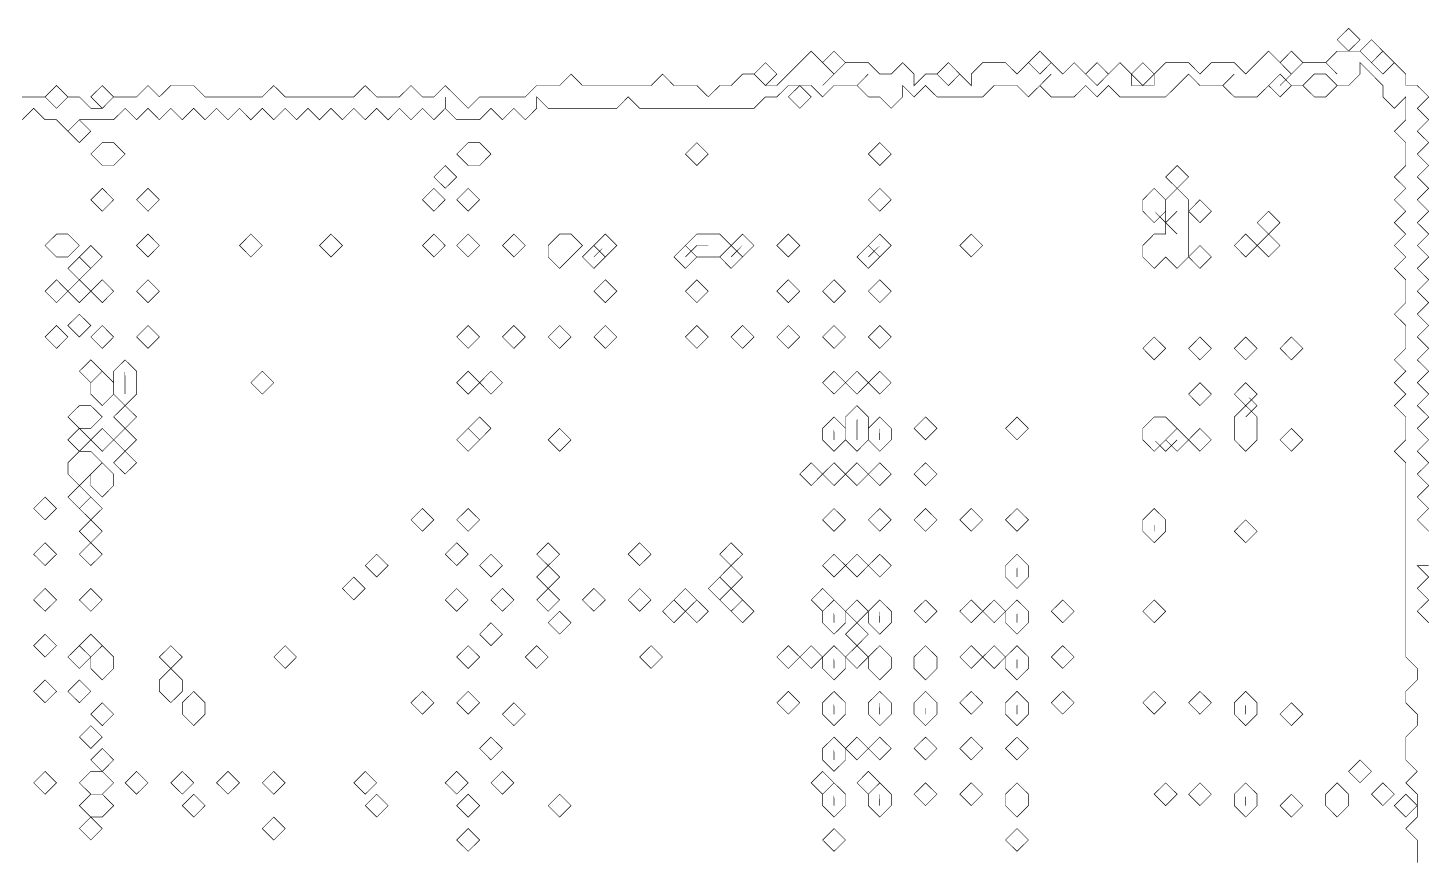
# Model space of a CAD drawing. Header units: metres. Extents: x 0 to 4945, y -4945 to 0.
# Drawn here: x 3149 to 4330, y -2511 to -1809 of the extents above; entities that cross this region are included whole.
import ezdxf

# ---------------------------------------------------------------- set-up
doc = ezdxf.new("R2010")
doc.units = ezdxf.units.M
for name, color, linetype in [('conductor', 1, 'Continuous'), ('dielectric', 8, 'Continuous'), ('substrate', 5, 'Continuous')]:
    doc.layers.add(name, color=color, linetype=linetype)

msp = doc.modelspace()

# ---------------------------------------------------------------- linework, layer by layer
at = {"layer": 'conductor', "const_width": 0.5}
msp.add_lwpolyline([(4325.1, -2515.7), (4325.1, -2506), (4325.1, -2496.4), (4315.4, -2486.7), (4325.1, -2477), (4325.1, -2467.3), (4325.1, -2457.6), (4315.4, -2448), (4325.1, -2438.3), (4315.4, -2428.6), (4315.4, -2418.9), (4315.4, -2409.3), (4325.1, -2399.6), (4325.1, -2389.9), (4315.4, -2380.2), (4315.4, -2370.6), (4325.1, -2360.9), (4325.1, -2351.2), (4315.4, -2341.5), (4315.4, -2331.9), (4315.4, -2322.2), (4315.4, -2312.5), (4315.4, -2302.8), (4315.4, -2293.2), (4315.4, -2283.5), (4315.4, -2273.8), (4315.4, -2264.1), (4315.4, -2254.5), (4315.4, -2244.8), (4315.4, -2235.1), (4315.4, -2225.4), (4315.4, -2215.8), (4315.4, -2206.1), (4315.4, -2196.4), (4315.4, -2186.7), (4315.4, -2177.1), (4305.7, -2167.4), (4315.4, -2157.7), (4315.4, -2148), (4315.4, -2138.3), (4305.7, -2128.7), (4315.4, -2119), (4305.7, -2109.3), (4315.4, -2099.6), (4305.7, -2090), (4315.4, -2080.3), (4315.4, -2070.6), (4315.4, -2060.9), (4305.7, -2051.3), (4315.4, -2041.6), (4315.4, -2031.9), (4315.4, -2022.2), (4305.7, -2012.6), (4315.4, -2002.9), (4305.7, -1993.2), (4315.4, -1983.5), (4305.7, -1973.9), (4315.4, -1964.2), (4305.7, -1954.5), (4315.4, -1944.8), (4305.7, -1935.2), (4315.4, -1925.5), (4315.4, -1915.8), (4315.4, -1906.1), (4305.7, -1896.5), (4315.4, -1886.8), (4315.4, -1877.1), (4315.4, -1867.4), (4305.7, -1877.1), (4296, -1867.4), (4296, -1857.8), (4286.4, -1848.1), (4276.7, -1838.4), (4276.7, -1848.1), (4267, -1857.8), (4257.3, -1857.8), (4247.7, -1848.1), (4238, -1848.1), (4228.3, -1857.8), (4218.6, -1857.8), (4209, -1848.1), (4199.3, -1857.8), (4189.6, -1867.4), (4179.9, -1867.4), (4170.3, -1867.4), (4160.6, -1857.8), (4170.3, -1848.1), (4160.6, -1857.8), (4150.9, -1857.8), (4141.2, -1857.8), (4131.6, -1848.1), (4121.9, -1857.8), (4112.2, -1867.4), (4102.5, -1867.4), (4092.9, -1867.4), (4083.2, -1867.4), (4073.5, -1867.4), (4063.8, -1857.8), (4054.2, -1867.4), (4044.5, -1857.8), (4034.8, -1867.4), (4025.1, -1867.4), (4015.4, -1867.4), (4005.8, -1857.8), (4015.4, -1848.1), (4005.8, -1857.8), (3996.1, -1867.4), (3986.4, -1857.8), (3976.7, -1857.8), (3967.1, -1857.8), (3957.4, -1867.4), (3947.7, -1867.4), (3938, -1867.4), (3928.4, -1867.4), (3918.7, -1867.4), (3909, -1857.8), (3899.3, -1867.4), (3889.7, -1857.8), (3889.7, -1867.4), (3880, -1877.1), (3870.3, -1867.4), (3860.6, -1867.4), (3851, -1857.8), (3860.6, -1848.1), (3851, -1857.8), (3841.3, -1857.8), (3831.6, -1857.8), (3821.9, -1867.4), (3812.3, -1857.8), (3802.6, -1857.8), (3792.9, -1857.8), (3783.2, -1867.4), (3773.6, -1867.4), (3763.9, -1877.1), (3754.2, -1877.1), (3744.5, -1877.1), (3734.9, -1877.1), (3725.2, -1877.1), (3715.5, -1877.1), (3705.8, -1877.1), (3696.1, -1877.1), (3686.5, -1877.1), (3676.8, -1877.1), (3667.1, -1877.1), (3657.4, -1867.4), (3647.8, -1877.1), (3638.1, -1877.1), (3628.4, -1877.1), (3618.7, -1877.1), (3609.1, -1877.1), (3599.4, -1877.1), (3589.7, -1877.1), (3580, -1867.4), (3580, -1877.1), (3570.4, -1886.8), (3560.7, -1877.1), (3551, -1886.8), (3541.3, -1877.1), (3531.7, -1886.8), (3522, -1886.8), (3512.3, -1886.8), (3502.6, -1877.1), (3502.6, -1867.4), (3502.6, -1877.1), (3493, -1886.8), (3483.3, -1877.1), (3473.6, -1886.8), (3463.9, -1877.1), (3454.3, -1886.8), (3444.6, -1877.1), (3434.9, -1886.8), (3425.2, -1877.1), (3415.6, -1886.8), (3405.9, -1877.1), (3396.2, -1886.8), (3386.5, -1877.1), (3376.8, -1886.8), (3367.2, -1877.1), (3357.5, -1886.8), (3347.8, -1877.1), (3338.1, -1886.8), (3328.5, -1877.1), (3318.8, -1886.8), (3309.1, -1877.1), (3299.4, -1886.8), (3289.8, -1877.1), (3280.1, -1886.8), (3270.4, -1877.1), (3260.7, -1886.8), (3251.1, -1877.1), (3241.4, -1886.8), (3231.7, -1877.1), (3222, -1886.8), (3212.4, -1886.8), (3202.7, -1886.8), (3193, -1886.8), (3183.3, -1896.5), (3173.7, -1886.8), (3164, -1886.8), (3154.3, -1877.1), (3144.6, -1886.8)], dxfattribs=at)
for points in [[(4199.3, -1857.8), (4209, -1848.1), (4218.6, -1857.8), (4209, -1867.4)], [(4228.3, -1857.8), (4238, -1848.1), (4247.7, -1848.1), (4257.3, -1857.8), (4247.7, -1867.4), (4238, -1867.4)], [(3792.9, -1867.4), (3802.6, -1857.8), (3812.3, -1867.4), (3802.6, -1877.1)], [(3183.3, -1896.5), (3193, -1886.8), (3202.7, -1896.5), (3193, -1906.1)], [(3202.7, -1915.8), (3212.4, -1906.1), (3222, -1906.1), (3231.7, -1915.8), (3222, -1925.5), (3212.4, -1925.5)], [(3512.3, -1915.8), (3522, -1906.1), (3531.7, -1906.1), (3541.3, -1915.8), (3531.7, -1925.5), (3522, -1925.5)], [(3705.8, -1915.8), (3715.5, -1906.1), (3725.2, -1915.8), (3715.5, -1925.5)], [(3860.6, -1915.8), (3870.3, -1906.1), (3880, -1915.8), (3870.3, -1925.5)], [(3493, -1935.2), (3502.6, -1925.5), (3512.3, -1935.2), (3502.6, -1944.8)], [(4112.2, -1935.2), (4121.9, -1925.5), (4131.6, -1935.2), (4121.9, -1944.8)], [(3202.7, -1954.5), (3212.4, -1944.8), (3222, -1954.5), (3212.4, -1964.2)], [(3241.4, -1954.5), (3251.1, -1944.8), (3260.7, -1954.5), (3251.1, -1964.2)], [(3483.3, -1954.5), (3493, -1944.8), (3502.6, -1954.5), (3493, -1964.2)], [(3512.3, -1954.5), (3522, -1944.8), (3531.7, -1954.5), (3522, -1964.2)], [(3860.6, -1954.5), (3870.3, -1944.8), (3880, -1954.5), (3870.3, -1964.2)], [(4112.2, -1954.5), (4121.9, -1944.8), (4131.6, -1954.5), (4131.6, -1964.2), (4131.6, -1973.9), (4131.6, -1983.5), (4131.6, -1993.2), (4131.6, -2002.9), (4121.9, -2012.6), (4112.2, -2002.9), (4102.5, -2012.6), (4092.9, -2002.9), (4092.9, -1993.2), (4102.5, -1983.5), (4112.2, -1983.5), (4112.2, -1973.9), (4112.2, -1964.2)], [(4092.9, -1954.5), (4102.5, -1944.8), (4112.2, -1954.5), (4112.2, -1964.2), (4102.5, -1973.9), (4092.9, -1964.2)], [(4131.6, -1964.2), (4141.2, -1954.5), (4150.9, -1964.2), (4141.2, -1973.9)], [(4189.6, -1973.9), (4199.3, -1964.2), (4209, -1973.9), (4199.3, -1983.5)], [(3164, -1993.2), (3173.7, -1983.5), (3183.3, -1983.5), (3193, -1993.2), (3183.3, -2002.9), (3173.7, -2002.9)], [(3241.4, -1993.2), (3251.1, -1983.5), (3260.7, -1993.2), (3251.1, -2002.9)], [(3328.5, -1993.2), (3338.1, -1983.5), (3347.8, -1993.2), (3338.1, -2002.9)], [(3396.2, -1993.2), (3405.9, -1983.5), (3415.6, -1993.2), (3405.9, -2002.9)], [(3483.3, -1993.2), (3493, -1983.5), (3502.6, -1993.2), (3493, -2002.9)], [(3512.3, -1993.2), (3522, -1983.5), (3531.7, -1993.2), (3522, -2002.9)], [(3551, -1993.2), (3560.7, -1983.5), (3570.4, -1993.2), (3560.7, -2002.9)], [(3589.7, -1993.2), (3599.4, -1983.5), (3609.1, -1983.5), (3618.7, -1993.2), (3609.1, -2002.9), (3599.4, -2012.6), (3589.7, -2002.9)], [(3628.4, -1993.2), (3638.1, -1983.5), (3647.8, -1993.2), (3638.1, -2002.9)], [(3705.8, -1993.2), (3715.5, -1983.5), (3725.2, -1983.5), (3734.9, -1983.5), (3744.5, -1993.2), (3734.9, -2002.9), (3725.2, -2002.9), (3715.5, -2002.9)], [(3744.5, -1993.2), (3754.2, -1983.5), (3763.9, -1993.2), (3754.2, -2002.9)], [(3783.2, -1993.2), (3792.9, -1983.5), (3802.6, -1993.2), (3792.9, -2002.9)], [(3860.6, -1993.2), (3870.3, -1983.5), (3880, -1993.2), (3870.3, -2002.9)], [(3938, -1993.2), (3947.7, -1983.5), (3957.4, -1993.2), (3947.7, -2002.9)], [(4170.3, -1993.2), (4179.9, -1983.5), (4189.6, -1993.2), (4179.9, -2002.9)], [(4189.6, -1993.2), (4199.3, -1983.5), (4209, -1993.2), (4199.3, -2002.9)], [(3193, -2002.9), (3202.7, -1993.2), (3212.4, -2002.9), (3202.7, -2012.6)], [(3618.7, -2002.9), (3628.4, -1993.2), (3638.1, -2002.9), (3628.4, -2012.6)], [(3696.1, -2002.9), (3705.8, -1993.2), (3715.5, -2002.9), (3705.8, -2012.6)], [(3734.9, -2002.9), (3744.5, -1993.2), (3754.2, -2002.9), (3744.5, -2012.6)], [(3851, -2002.9), (3860.6, -1993.2), (3870.3, -2002.9), (3860.6, -2012.6)], [(4131.6, -2002.9), (4141.2, -1993.2), (4150.9, -2002.9), (4141.2, -2012.6)], [(3183.3, -2012.6), (3193, -2002.9), (3202.7, -2012.6), (3193, -2022.2)], [(3164, -2031.9), (3173.7, -2022.2), (3183.3, -2031.9), (3173.7, -2041.6)], [(3183.3, -2031.9), (3193, -2022.2), (3202.7, -2031.9), (3193, -2041.6)], [(3202.7, -2031.9), (3212.4, -2022.2), (3222, -2031.9), (3212.4, -2041.6)], [(3241.4, -2031.9), (3251.1, -2022.2), (3260.7, -2031.9), (3251.1, -2041.6)], [(3628.4, -2031.9), (3638.1, -2022.2), (3647.8, -2031.9), (3638.1, -2041.6)], [(3705.8, -2031.9), (3715.5, -2022.2), (3725.2, -2031.9), (3715.5, -2041.6)], [(3783.2, -2031.9), (3792.9, -2022.2), (3802.6, -2031.9), (3792.9, -2041.6)], [(3821.9, -2031.9), (3831.6, -2022.2), (3841.3, -2031.9), (3831.6, -2041.6)], [(3860.6, -2031.9), (3870.3, -2022.2), (3880, -2031.9), (3870.3, -2041.6)], [(3183.3, -2060.9), (3193, -2051.3), (3202.7, -2060.9), (3193, -2070.6)], [(3164, -2070.6), (3173.7, -2060.9), (3183.3, -2070.6), (3173.7, -2080.3)], [(3202.7, -2070.6), (3212.4, -2060.9), (3222, -2070.6), (3212.4, -2080.3)], [(3241.4, -2070.6), (3251.1, -2060.9), (3260.7, -2070.6), (3251.1, -2080.3)], [(3512.3, -2070.6), (3522, -2060.9), (3531.7, -2070.6), (3522, -2080.3)], [(3551, -2070.6), (3560.7, -2060.9), (3570.4, -2070.6), (3560.7, -2080.3)], [(3589.7, -2070.6), (3599.4, -2060.9), (3609.1, -2070.6), (3599.4, -2080.3)], [(3628.4, -2070.6), (3638.1, -2060.9), (3647.8, -2070.6), (3638.1, -2080.3)], [(3705.8, -2070.6), (3715.5, -2060.9), (3725.2, -2070.6), (3715.5, -2080.3)], [(3744.5, -2070.6), (3754.2, -2060.9), (3763.9, -2070.6), (3754.2, -2080.3)], [(3783.2, -2070.6), (3792.9, -2060.9), (3802.6, -2070.6), (3792.9, -2080.3)], [(3821.9, -2070.6), (3831.6, -2060.9), (3841.3, -2070.6), (3831.6, -2080.3)], [(3860.6, -2070.6), (3870.3, -2060.9), (3880, -2070.6), (3870.3, -2080.3)], [(4092.9, -2080.3), (4102.5, -2070.6), (4112.2, -2080.3), (4102.5, -2090)], [(4131.6, -2080.3), (4141.2, -2070.6), (4150.9, -2080.3), (4141.2, -2090)], [(4170.3, -2080.3), (4179.9, -2070.6), (4189.6, -2080.3), (4179.9, -2090)], [(4209, -2080.3), (4218.6, -2070.6), (4228.3, -2080.3), (4218.6, -2090)], [(3193, -2099.6), (3202.7, -2090), (3212.4, -2099.6), (3202.7, -2109.3)], [(3202.7, -2109.3), (3212.4, -2099.6), (3222, -2109.3), (3222, -2119), (3212.4, -2128.7), (3202.7, -2119)], [(3222, -2099.6), (3231.7, -2090), (3241.4, -2099.6), (3241.4, -2109.3), (3241.4, -2119), (3231.7, -2128.7), (3222, -2119), (3222, -2109.3)], [(3338.1, -2109.3), (3347.8, -2099.6), (3357.5, -2109.3), (3347.8, -2119)], [(3512.3, -2109.3), (3522, -2099.6), (3531.7, -2109.3), (3522, -2119)], [(3531.7, -2109.3), (3541.3, -2099.6), (3551, -2109.3), (3541.3, -2119)], [(3821.9, -2109.3), (3831.6, -2099.6), (3841.3, -2109.3), (3831.6, -2119)], [(3841.3, -2109.3), (3851, -2099.6), (3860.6, -2109.3), (3851, -2119)], [(3860.6, -2109.3), (3870.3, -2099.6), (3880, -2109.3), (3870.3, -2119)], [(4131.6, -2119), (4141.2, -2109.3), (4150.9, -2119), (4141.2, -2128.7)], [(4170.3, -2119), (4179.9, -2109.3), (4189.6, -2119), (4179.9, -2128.7)], [(3183.3, -2138.3), (3193, -2128.7), (3202.7, -2128.7), (3212.4, -2138.3), (3202.7, -2148), (3193, -2148)], [(3222, -2138.3), (3231.7, -2128.7), (3241.4, -2138.3), (3231.7, -2148)], [(3841.3, -2138.3), (3851, -2128.7), (3860.6, -2138.3), (3860.6, -2148), (3860.6, -2157.7), (3851, -2167.4), (3841.3, -2157.7), (3841.3, -2148)], [(4170.3, -2138.3), (4179.9, -2128.7), (4189.6, -2138.3), (4189.6, -2148), (4189.6, -2157.7), (4179.9, -2167.4), (4170.3, -2157.7), (4170.3, -2148)], [(3183.3, -2157.7), (3193, -2148), (3202.7, -2157.7), (3193, -2167.4)], [(3202.7, -2157.7), (3212.4, -2148), (3222, -2157.7), (3212.4, -2167.4)], [(3222, -2157.7), (3231.7, -2148), (3241.4, -2157.7), (3231.7, -2167.4)], [(3512.3, -2157.7), (3522, -2148), (3531.7, -2157.7), (3522, -2167.4)], [(3522, -2148), (3531.7, -2138.3), (3541.3, -2148), (3531.7, -2157.7)], [(3589.7, -2157.7), (3599.4, -2148), (3609.1, -2157.7), (3599.4, -2167.4)], [(3821.9, -2148), (3831.6, -2138.3), (3841.3, -2148), (3841.3, -2157.7), (3831.6, -2167.4), (3821.9, -2157.7)], [(3860.6, -2148), (3870.3, -2138.3), (3880, -2148), (3880, -2157.7), (3870.3, -2167.4), (3860.6, -2157.7)], [(3899.3, -2148), (3909, -2138.3), (3918.7, -2148), (3909, -2157.7)], [(3976.7, -2148), (3986.4, -2138.3), (3996.1, -2148), (3986.4, -2157.7)], [(4092.9, -2148), (4102.5, -2138.3), (4112.2, -2138.3), (4121.9, -2148), (4112.2, -2157.7), (4102.5, -2167.4), (4092.9, -2157.7)], [(4112.2, -2157.7), (4121.9, -2148), (4131.6, -2157.7), (4121.9, -2167.4)], [(4131.6, -2157.7), (4141.2, -2148), (4150.9, -2157.7), (4141.2, -2167.4)], [(4209, -2157.7), (4218.6, -2148), (4228.3, -2157.7), (4218.6, -2167.4)], [(3183.3, -2177.1), (3193, -2167.4), (3202.7, -2167.4), (3212.4, -2177.1), (3202.7, -2186.7), (3193, -2196.4), (3183.3, -2186.7)], [(3222, -2177.1), (3231.7, -2167.4), (3241.4, -2177.1), (3231.7, -2186.7)], [(3202.7, -2186.7), (3212.4, -2177.1), (3222, -2186.7), (3222, -2196.4), (3212.4, -2206.1), (3202.7, -2196.4)], [(3802.6, -2186.7), (3812.3, -2177.1), (3821.9, -2186.7), (3812.3, -2196.4)], [(3821.9, -2186.7), (3831.6, -2177.1), (3841.3, -2186.7), (3831.6, -2196.4)], [(3841.3, -2186.7), (3851, -2177.1), (3860.6, -2186.7), (3851, -2196.4)], [(3860.6, -2186.7), (3870.3, -2177.1), (3880, -2186.7), (3870.3, -2196.4)], [(3899.3, -2186.7), (3909, -2177.1), (3918.7, -2186.7), (3909, -2196.4)], [(3154.3, -2215.8), (3164, -2206.1), (3173.7, -2215.8), (3164, -2225.4)], [(3183.3, -2206.1), (3193, -2196.4), (3202.7, -2206.1), (3193, -2215.8)], [(3193, -2215.8), (3202.7, -2206.1), (3212.4, -2215.8), (3202.7, -2225.4)], [(3473.6, -2225.4), (3483.3, -2215.8), (3493, -2225.4), (3483.3, -2235.1)], [(3512.3, -2225.4), (3522, -2215.8), (3531.7, -2225.4), (3522, -2235.1)], [(3821.9, -2225.4), (3831.6, -2215.8), (3841.3, -2225.4), (3831.6, -2235.1)], [(3860.6, -2225.4), (3870.3, -2215.8), (3880, -2225.4), (3870.3, -2235.1)], [(3899.3, -2225.4), (3909, -2215.8), (3918.7, -2225.4), (3909, -2235.1)], [(3938, -2225.4), (3947.7, -2215.8), (3957.4, -2225.4), (3947.7, -2235.1)], [(3976.7, -2225.4), (3986.4, -2215.8), (3996.1, -2225.4), (3986.4, -2235.1)], [(4092.9, -2225.4), (4102.5, -2215.8), (4112.2, -2225.4), (4112.2, -2235.1), (4102.5, -2244.8), (4092.9, -2235.1)], [(3193, -2235.1), (3202.7, -2225.4), (3212.4, -2235.1), (3202.7, -2244.8)], [(4170.3, -2235.1), (4179.9, -2225.4), (4189.6, -2235.1), (4179.9, -2244.8)], [(3154.3, -2254.5), (3164, -2244.8), (3173.7, -2254.5), (3164, -2264.1)], [(3193, -2254.5), (3202.7, -2244.8), (3212.4, -2254.5), (3202.7, -2264.1)], [(3434.9, -2264.1), (3444.6, -2254.5), (3454.3, -2264.1), (3444.6, -2273.8)], [(3502.6, -2254.5), (3512.3, -2244.8), (3522, -2254.5), (3512.3, -2264.1)], [(3531.7, -2264.1), (3541.3, -2254.5), (3551, -2264.1), (3541.3, -2273.8)], [(3580, -2254.5), (3589.7, -2244.8), (3599.4, -2254.5), (3589.7, -2264.1)], [(3657.4, -2254.5), (3667.1, -2244.8), (3676.8, -2254.5), (3667.1, -2264.1)], [(3734.9, -2254.5), (3744.5, -2244.8), (3754.2, -2254.5), (3744.5, -2264.1)], [(3821.9, -2264.1), (3831.6, -2254.5), (3841.3, -2264.1), (3831.6, -2273.8)], [(3841.3, -2264.1), (3851, -2254.5), (3860.6, -2264.1), (3851, -2273.8)], [(3860.6, -2264.1), (3870.3, -2254.5), (3880, -2264.1), (3870.3, -2273.8)], [(3976.7, -2264.1), (3986.4, -2254.5), (3996.1, -2264.1), (3996.1, -2273.8), (3986.4, -2283.5), (3976.7, -2273.8)], [(3580, -2273.8), (3589.7, -2264.1), (3599.4, -2273.8), (3589.7, -2283.5)], [(3734.9, -2273.8), (3744.5, -2264.1), (3754.2, -2273.8), (3744.5, -2283.5)], [(3415.6, -2283.5), (3425.2, -2273.8), (3434.9, -2283.5), (3425.2, -2293.2)], [(3725.2, -2283.5), (3734.9, -2273.8), (3744.5, -2283.5), (3734.9, -2293.2)], [(3154.3, -2293.2), (3164, -2283.5), (3173.7, -2293.2), (3164, -2302.8)], [(3193, -2293.2), (3202.7, -2283.5), (3212.4, -2293.2), (3202.7, -2302.8)], [(3502.6, -2293.2), (3512.3, -2283.5), (3522, -2293.2), (3512.3, -2302.8)], [(3541.3, -2293.2), (3551, -2283.5), (3560.7, -2293.2), (3551, -2302.8)], [(3580, -2293.2), (3589.7, -2283.5), (3599.4, -2293.2), (3589.7, -2302.8)], [(3618.7, -2293.2), (3628.4, -2283.5), (3638.1, -2293.2), (3628.4, -2302.8)], [(3657.4, -2293.2), (3667.1, -2283.5), (3676.8, -2293.2), (3667.1, -2302.8)], [(3696.1, -2293.2), (3705.8, -2283.5), (3715.5, -2293.2), (3705.8, -2302.8)], [(3734.9, -2293.2), (3744.5, -2283.5), (3754.2, -2293.2), (3744.5, -2302.8)], [(3812.3, -2293.2), (3821.9, -2283.5), (3831.6, -2293.2), (3821.9, -2302.8)], [(3686.5, -2302.8), (3696.1, -2293.2), (3705.8, -2302.8), (3696.1, -2312.5)], [(3705.8, -2302.8), (3715.5, -2293.2), (3725.2, -2302.8), (3715.5, -2312.5)], [(3744.5, -2302.8), (3754.2, -2293.2), (3763.9, -2302.8), (3754.2, -2312.5)], [(3821.9, -2302.8), (3831.6, -2293.2), (3841.3, -2302.8), (3841.3, -2312.5), (3831.6, -2322.2), (3821.9, -2312.5)], [(3841.3, -2302.8), (3851, -2293.2), (3860.6, -2302.8), (3851, -2312.5)], [(3860.6, -2302.8), (3870.3, -2293.2), (3880, -2302.8), (3880, -2312.5), (3870.3, -2322.2), (3860.6, -2312.5)], [(3899.3, -2302.8), (3909, -2293.2), (3918.7, -2302.8), (3909, -2312.5)], [(3938, -2302.8), (3947.7, -2293.2), (3957.4, -2302.8), (3947.7, -2312.5)], [(3957.4, -2302.8), (3967.1, -2293.2), (3976.7, -2302.8), (3967.1, -2312.5)], [(3976.7, -2302.8), (3986.4, -2293.2), (3996.1, -2302.8), (3996.1, -2312.5), (3986.4, -2322.2), (3976.7, -2312.5)], [(4015.4, -2302.8), (4025.1, -2293.2), (4034.8, -2302.8), (4025.1, -2312.5)], [(4092.9, -2302.8), (4102.5, -2293.2), (4112.2, -2302.8), (4102.5, -2312.5)], [(3531.7, -2322.2), (3541.3, -2312.5), (3551, -2322.2), (3541.3, -2331.9)], [(3589.7, -2312.5), (3599.4, -2302.8), (3609.1, -2312.5), (3599.4, -2322.2)], [(3841.3, -2322.2), (3851, -2312.5), (3860.6, -2322.2), (3851, -2331.9)], [(3154.3, -2331.9), (3164, -2322.2), (3173.7, -2331.9), (3164, -2341.5)], [(3193, -2331.9), (3202.7, -2322.2), (3212.4, -2331.9), (3202.7, -2341.5)], [(3183.3, -2341.5), (3193, -2331.9), (3202.7, -2341.5), (3193, -2351.2)], [(3202.7, -2341.5), (3212.4, -2331.9), (3222, -2341.5), (3222, -2351.2), (3212.4, -2360.9), (3202.7, -2351.2)], [(3260.7, -2341.5), (3270.4, -2331.9), (3280.1, -2341.5), (3270.4, -2351.2)], [(3357.5, -2341.5), (3367.2, -2331.9), (3376.8, -2341.5), (3367.2, -2351.2)], [(3512.3, -2341.5), (3522, -2331.9), (3531.7, -2341.5), (3522, -2351.2)], [(3570.4, -2341.5), (3580, -2331.9), (3589.7, -2341.5), (3580, -2351.2)], [(3667.1, -2341.5), (3676.8, -2331.9), (3686.5, -2341.5), (3676.8, -2351.2)], [(3783.2, -2341.5), (3792.9, -2331.9), (3802.6, -2341.5), (3792.9, -2351.2)], [(3802.6, -2341.5), (3812.3, -2331.9), (3821.9, -2341.5), (3812.3, -2351.2)], [(3821.9, -2341.5), (3831.6, -2331.9), (3841.3, -2341.5), (3841.3, -2351.2), (3831.6, -2360.9), (3821.9, -2351.2)], [(3841.3, -2341.5), (3851, -2331.9), (3860.6, -2341.5), (3851, -2351.2)], [(3860.6, -2341.5), (3870.3, -2331.9), (3880, -2341.5), (3880, -2351.2), (3870.3, -2360.9), (3860.6, -2351.2)], [(3899.3, -2341.5), (3909, -2331.9), (3918.7, -2341.5), (3918.7, -2351.2), (3909, -2360.9), (3899.3, -2351.2)], [(3938, -2341.5), (3947.7, -2331.9), (3957.4, -2341.5), (3947.7, -2351.2)], [(3957.4, -2341.5), (3967.1, -2331.9), (3976.7, -2341.5), (3967.1, -2351.2)], [(3976.7, -2341.5), (3986.4, -2331.9), (3996.1, -2341.5), (3996.1, -2351.2), (3986.4, -2360.9), (3976.7, -2351.2)], [(4015.4, -2341.5), (4025.1, -2331.9), (4034.8, -2341.5), (4025.1, -2351.2)], [(3154.3, -2370.6), (3164, -2360.9), (3173.7, -2370.6), (3164, -2380.2)], [(3183.3, -2370.6), (3193, -2360.9), (3202.7, -2370.6), (3193, -2380.2)], [(3260.7, -2360.9), (3270.4, -2351.2), (3280.1, -2360.9), (3280.1, -2370.6), (3270.4, -2380.2), (3260.7, -2370.6)], [(3280.1, -2380.2), (3289.8, -2370.6), (3299.4, -2380.2), (3299.4, -2389.9), (3289.8, -2399.6), (3280.1, -2389.9)], [(3473.6, -2380.2), (3483.3, -2370.6), (3493, -2380.2), (3483.3, -2389.9)], [(3512.3, -2380.2), (3522, -2370.6), (3531.7, -2380.2), (3522, -2389.9)], [(3783.2, -2380.2), (3792.9, -2370.6), (3802.6, -2380.2), (3792.9, -2389.9)], [(3821.9, -2380.2), (3831.6, -2370.6), (3841.3, -2380.2), (3841.3, -2389.9), (3831.6, -2399.6), (3821.9, -2389.9)], [(3860.6, -2380.2), (3870.3, -2370.6), (3880, -2380.2), (3880, -2389.9), (3870.3, -2399.6), (3860.6, -2389.9)], [(3899.3, -2380.2), (3909, -2370.6), (3918.7, -2380.2), (3918.7, -2389.9), (3909, -2399.6), (3899.3, -2389.9)], [(3938, -2380.2), (3947.7, -2370.6), (3957.4, -2380.2), (3947.7, -2389.9)], [(3976.7, -2380.2), (3986.4, -2370.6), (3996.1, -2380.2), (3996.1, -2389.9), (3986.4, -2399.6), (3976.7, -2389.9)], [(4015.4, -2380.2), (4025.1, -2370.6), (4034.8, -2380.2), (4025.1, -2389.9)], [(4092.9, -2380.2), (4102.5, -2370.6), (4112.2, -2380.2), (4102.5, -2389.9)], [(4131.6, -2380.2), (4141.2, -2370.6), (4150.9, -2380.2), (4141.2, -2389.9)], [(4170.3, -2380.2), (4179.9, -2370.6), (4189.6, -2380.2), (4189.6, -2389.9), (4179.9, -2399.6), (4170.3, -2389.9)], [(3202.7, -2389.9), (3212.4, -2380.2), (3222, -2389.9), (3212.4, -2399.6)], [(3551, -2389.9), (3560.7, -2380.2), (3570.4, -2389.9), (3560.7, -2399.6)], [(4209, -2389.9), (4218.6, -2380.2), (4228.3, -2389.9), (4218.6, -2399.6)], [(3193, -2409.3), (3202.7, -2399.6), (3212.4, -2409.3), (3202.7, -2418.9)], [(3202.7, -2428.6), (3212.4, -2418.9), (3222, -2428.6), (3212.4, -2438.3)], [(3531.7, -2418.9), (3541.3, -2409.3), (3551, -2418.9), (3541.3, -2428.6)], [(3821.9, -2418.9), (3831.6, -2409.3), (3841.3, -2418.9), (3841.3, -2428.6), (3831.6, -2438.3), (3821.9, -2428.6)], [(3841.3, -2418.9), (3851, -2409.3), (3860.6, -2418.9), (3851, -2428.6)], [(3860.6, -2418.9), (3870.3, -2409.3), (3880, -2418.9), (3870.3, -2428.6)], [(3899.3, -2418.9), (3909, -2409.3), (3918.7, -2418.9), (3909, -2428.6)], [(3938, -2418.9), (3947.7, -2409.3), (3957.4, -2418.9), (3947.7, -2428.6)], [(3976.7, -2418.9), (3986.4, -2409.3), (3996.1, -2418.9), (3986.4, -2428.6)], [(4267, -2438.3), (4276.7, -2428.6), (4286.4, -2438.3), (4276.7, -2448)], [(3154.3, -2448), (3164, -2438.3), (3173.7, -2448), (3164, -2457.6)], [(3193, -2448), (3202.7, -2438.3), (3212.4, -2438.3), (3222, -2448), (3212.4, -2457.6), (3202.7, -2457.6)], [(3231.7, -2448), (3241.4, -2438.3), (3251.1, -2448), (3241.4, -2457.6)], [(3270.4, -2448), (3280.1, -2438.3), (3289.8, -2448), (3280.1, -2457.6)], [(3309.1, -2448), (3318.8, -2438.3), (3328.5, -2448), (3318.8, -2457.6)], [(3347.8, -2448), (3357.5, -2438.3), (3367.2, -2448), (3357.5, -2457.6)], [(3425.2, -2448), (3434.9, -2438.3), (3444.6, -2448), (3434.9, -2457.6)], [(3502.6, -2448), (3512.3, -2438.3), (3522, -2448), (3512.3, -2457.6)], [(3541.3, -2448), (3551, -2438.3), (3560.7, -2448), (3551, -2457.6)], [(3812.3, -2448), (3821.9, -2438.3), (3831.6, -2448), (3821.9, -2457.6)], [(3851, -2448), (3860.6, -2438.3), (3870.3, -2448), (3860.6, -2457.6)], [(3821.9, -2457.6), (3831.6, -2448), (3841.3, -2457.6), (3841.3, -2467.3), (3831.6, -2477), (3821.9, -2467.3)], [(3860.6, -2457.6), (3870.3, -2448), (3880, -2457.6), (3880, -2467.3), (3870.3, -2477), (3860.6, -2467.3)], [(3899.3, -2457.6), (3909, -2448), (3918.7, -2457.6), (3909, -2467.3)], [(3938, -2457.6), (3947.7, -2448), (3957.4, -2457.6), (3947.7, -2467.3)], [(3976.7, -2457.6), (3986.4, -2448), (3996.1, -2457.6), (3996.1, -2467.3), (3986.4, -2477), (3976.7, -2467.3)], [(4102.5, -2457.6), (4112.2, -2448), (4121.9, -2457.6), (4112.2, -2467.3)], [(4131.6, -2457.6), (4141.2, -2448), (4150.9, -2457.6), (4141.2, -2467.3)], [(4170.3, -2457.6), (4179.9, -2448), (4189.6, -2457.6), (4189.6, -2467.3), (4179.9, -2477), (4170.3, -2467.3)], [(4247.7, -2457.6), (4257.3, -2448), (4267, -2457.6), (4267, -2467.3), (4257.3, -2477), (4247.7, -2467.3)], [(4286.4, -2457.6), (4296, -2448), (4305.7, -2457.6), (4296, -2467.3)], [(3193, -2467.3), (3202.7, -2457.6), (3212.4, -2457.6), (3222, -2467.3), (3212.4, -2477), (3202.7, -2477)], [(3280.1, -2467.3), (3289.8, -2457.6), (3299.4, -2467.3), (3289.8, -2477)], [(3434.9, -2467.3), (3444.6, -2457.6), (3454.3, -2467.3), (3444.6, -2477)], [(3512.3, -2467.3), (3522, -2457.6), (3531.7, -2467.3), (3522, -2477)], [(3589.7, -2467.3), (3599.4, -2457.6), (3609.1, -2467.3), (3599.4, -2477)], [(4209, -2467.3), (4218.6, -2457.6), (4228.3, -2467.3), (4218.6, -2477)], [(4305.7, -2467.3), (4315.4, -2457.6), (4325.1, -2467.3), (4315.4, -2477)], [(3193, -2486.7), (3202.7, -2477), (3212.4, -2486.7), (3202.7, -2496.4)], [(3347.8, -2486.7), (3357.5, -2477), (3367.2, -2486.7), (3357.5, -2496.4)], [(3512.3, -2496.4), (3522, -2486.7), (3531.7, -2496.4), (3522, -2506)], [(3821.9, -2496.4), (3831.6, -2486.7), (3841.3, -2496.4), (3831.6, -2506)], [(3976.7, -2496.4), (3986.4, -2486.7), (3996.1, -2496.4), (3986.4, -2506)]]:
    msp.add_lwpolyline(points, close=True, dxfattribs=at)
at = {"layer": 'dielectric', "const_width": 0.5}
msp.add_lwpolyline([(3589.7, -2273.8)], close=True, dxfattribs=at)
at = {"layer": 'substrate', "const_width": 0.5}
for points in [[(4257.3, -1819), (4267, -1809.4), (4276.7, -1819), (4267, -1828.7)], [(3821.9, -1838.4), (3831.6, -1828.7), (3841.3, -1838.4), (3831.6, -1848.1)], [(3996.1, -1838.4), (4005.8, -1828.7), (4015.4, -1838.4), (4005.8, -1848.1)], [(4209, -1838.4), (4218.6, -1828.7), (4228.3, -1838.4), (4218.6, -1848.1)], [(4276.7, -1828.7), (4286.4, -1819), (4296, -1828.7), (4286.4, -1838.4)], [(4286.4, -1838.4), (4296, -1828.7), (4305.7, -1838.4), (4296, -1848.1)], [(3763.9, -1848.1), (3773.6, -1838.4), (3783.2, -1848.1), (3773.6, -1857.8)], [(3918.7, -1848.1), (3928.4, -1838.4), (3938, -1848.1), (3928.4, -1857.8)], [(4044.5, -1848.1), (4054.2, -1838.4), (4063.8, -1848.1), (4054.2, -1857.8)], [(4083.2, -1848.1), (4092.9, -1838.4), (4102.5, -1848.1), (4092.9, -1857.8)], [(3164, -1867.4), (3173.7, -1857.8), (3183.3, -1867.4), (3173.7, -1877.1)], [(3202.7, -1867.4), (3212.4, -1857.8), (3222, -1867.4), (3212.4, -1877.1)], [(4238, -1857.8)], [(3880, -1867.4)], [(3212.4, -1915.8)], [(3522, -1915.8)], [(3715.5, -1915.8)], [(3870.3, -1915.8)], [(4112.2, -1935.2)], [(3212.4, -1954.5)], [(3251.1, -1954.5)], [(3522, -1954.5)], [(3870.3, -1954.5)], [(4102.5, -1964.2), (4112.2, -1973.9), (4121.9, -1983.5), (4112.2, -1973.9), (4121.9, -1964.2), (4112.2, -1973.9)], [(4141.2, -1964.2)], [(3251.1, -1993.2)], [(3522, -1993.2)], [(3560.7, -1993.2)], [(3599.4, -1993.2)], [(3638.1, -1993.2), (3628.4, -2002.9)], [(3715.5, -1993.2), (3705.8, -2002.9), (3715.5, -1993.2), (3725.2, -1993.2)], [(3754.2, -1993.2), (3744.5, -2002.9)], [(3792.9, -1993.2)], [(3870.3, -1993.2), (3860.6, -2002.9)], [(3947.7, -1993.2)], [(3202.7, -2002.9)], [(4102.5, -2002.9)], [(4121.9, -2002.9)], [(4141.2, -2002.9)], [(3173.7, -2031.9)], [(3212.4, -2031.9)], [(3251.1, -2031.9)], [(3638.1, -2031.9)], [(3715.5, -2031.9)], [(3792.9, -2031.9)], [(3831.6, -2031.9)], [(3870.3, -2031.9)], [(3193, -2060.9)], [(3173.7, -2070.6)], [(3212.4, -2070.6)], [(3251.1, -2070.6)], [(3522, -2070.6)], [(3560.7, -2070.6)], [(3599.4, -2070.6)], [(3638.1, -2070.6)], [(3715.5, -2070.6)], [(3754.2, -2070.6)], [(3792.9, -2070.6)], [(3831.6, -2070.6)], [(3870.3, -2070.6)], [(4102.5, -2080.3)], [(4141.2, -2080.3)], [(4179.9, -2080.3)], [(4218.6, -2080.3)], [(3231.7, -2099.6), (3231.7, -2109.3), (3231.7, -2119), (3231.7, -2109.3)], [(3212.4, -2109.3)], [(3522, -2109.3)], [(3541.3, -2109.3)], [(3831.6, -2109.3)], [(3851, -2109.3)], [(3870.3, -2109.3)], [(4141.2, -2119)], [(4179.9, -2119), (4189.6, -2128.7), (4179.9, -2138.3), (4189.6, -2128.7)], [(4112.2, -2128.7)], [(3193, -2138.3)], [(3231.7, -2138.3)], [(3831.6, -2148), (3831.6, -2157.7)], [(3851, -2138.3), (3851, -2148), (3851, -2157.7), (3851, -2148)], [(3870.3, -2148), (3870.3, -2157.7)], [(3909, -2148)], [(3986.4, -2148)], [(3193, -2157.7)], [(3231.7, -2157.7)], [(4102.5, -2157.7), (4112.2, -2167.4), (4121.9, -2157.7), (4112.2, -2167.4)], [(4141.2, -2157.7)], [(4179.9, -2157.7)], [(4218.6, -2157.7)], [(3193, -2177.1)], [(3231.7, -2177.1)], [(3212.4, -2186.7)], [(3812.3, -2186.7)], [(3831.6, -2186.7)], [(3851, -2186.7)], [(3870.3, -2186.7)], [(3909, -2186.7)], [(3483.3, -2225.4)], [(3522, -2225.4)], [(3831.6, -2225.4)], [(3870.3, -2225.4)], [(3909, -2225.4)], [(3947.7, -2225.4)], [(3986.4, -2225.4)], [(4102.5, -2225.4), (4102.5, -2235.1)], [(4179.9, -2235.1)], [(3444.6, -2264.1)], [(3541.3, -2264.1)], [(3831.6, -2264.1)], [(3851, -2264.1)], [(3870.3, -2264.1)], [(3986.4, -2264.1), (3986.4, -2273.8)], [(3589.7, -2273.8)], [(3696.1, -2302.8)], [(3715.5, -2302.8)], [(3754.2, -2302.8)], [(3831.6, -2302.8), (3831.6, -2312.5)], [(3851, -2302.8)], [(3870.3, -2302.8), (3870.3, -2312.5)], [(3909, -2302.8)], [(3947.7, -2302.8)], [(3967.1, -2302.8)], [(3986.4, -2302.8), (3986.4, -2312.5)], [(4025.1, -2302.8)], [(4102.5, -2302.8)], [(3541.3, -2322.2)], [(3851, -2322.2)], [(3212.4, -2341.5)], [(3367.2, -2341.5)], [(3522, -2341.5)], [(3676.8, -2341.5)], [(3792.9, -2341.5)], [(3812.3, -2341.5)], [(3831.6, -2341.5), (3831.6, -2351.2)], [(3851, -2341.5)], [(3870.3, -2341.5)], [(3909, -2341.5)], [(3947.7, -2341.5)], [(3967.1, -2341.5)], [(3986.4, -2341.5), (3986.4, -2351.2)], [(4025.1, -2341.5)], [(3193, -2370.6)], [(3270.4, -2370.6)], [(3289.8, -2380.2)], [(3483.3, -2380.2)], [(3522, -2380.2)], [(3792.9, -2380.2)], [(3831.6, -2380.2), (3831.6, -2389.9)], [(3870.3, -2380.2), (3870.3, -2389.9)], [(3909, -2380.2), (3909, -2389.9)], [(3947.7, -2380.2)], [(3986.4, -2380.2), (3986.4, -2389.9)], [(4025.1, -2380.2)], [(4102.5, -2380.2)], [(4141.2, -2380.2)], [(4179.9, -2380.2), (4179.9, -2389.9)], [(3560.7, -2389.9)], [(3541.3, -2418.9)], [(3831.6, -2418.9), (3831.6, -2428.6)], [(3851, -2418.9)], [(3870.3, -2418.9)], [(3909, -2418.9)], [(3947.7, -2418.9)], [(3986.4, -2418.9)], [(3831.6, -2457.6), (3831.6, -2467.3)], [(3870.3, -2457.6), (3870.3, -2467.3)], [(3909, -2457.6)], [(3947.7, -2457.6)], [(3986.4, -2457.6)], [(4141.2, -2457.6)], [(4179.9, -2457.6), (4179.9, -2467.3)], [(4296, -2457.6)], [(3522, -2496.4)], [(3831.6, -2496.4)], [(3986.4, -2496.4)]]:
    msp.add_lwpolyline(points, close=True, dxfattribs=at)
for points in [[(3144.6, -1867.4), (3154.3, -1867.4), (3164, -1867.4), (3173.7, -1877.1), (3183.3, -1867.4), (3193, -1867.4), (3202.7, -1877.1), (3212.4, -1877.1), (3222, -1867.4), (3231.7, -1867.4), (3241.4, -1867.4), (3251.1, -1857.8), (3260.7, -1867.4), (3270.4, -1857.8), (3280.1, -1857.8), (3289.8, -1857.8), (3299.4, -1867.4), (3309.1, -1867.4), (3318.8, -1867.4), (3328.5, -1867.4), (3338.1, -1867.4), (3347.8, -1867.4), (3357.5, -1857.8), (3367.2, -1867.4), (3376.8, -1867.4), (3386.5, -1867.4), (3396.2, -1867.4), (3405.9, -1867.4), (3415.6, -1867.4), (3425.2, -1867.4), (3434.9, -1857.8), (3444.6, -1867.4), (3454.3, -1867.4), (3463.9, -1867.4), (3473.6, -1857.8), (3483.3, -1867.4), (3493, -1867.4), (3502.6, -1857.8), (3512.3, -1867.4), (3522, -1877.1), (3531.7, -1867.4), (3541.3, -1867.4), (3551, -1867.4), (3560.7, -1867.4), (3570.4, -1867.4), (3580, -1857.8), (3589.7, -1857.8), (3599.4, -1857.8), (3609.1, -1848.1), (3618.7, -1857.8), (3628.4, -1857.8), (3638.1, -1857.8), (3647.8, -1857.8), (3657.4, -1857.8), (3667.1, -1857.8), (3676.8, -1857.8), (3686.5, -1848.1), (3696.1, -1857.8), (3705.8, -1857.8), (3715.5, -1857.8), (3725.2, -1867.4), (3734.9, -1857.8), (3744.5, -1857.8), (3754.2, -1848.1), (3763.9, -1848.1), (3773.6, -1857.8), (3783.2, -1857.8), (3792.9, -1848.1), (3802.6, -1838.4), (3812.3, -1828.7), (3821.9, -1838.4), (3831.6, -1848.1), (3821.9, -1857.8), (3831.6, -1848.1), (3841.3, -1838.4), (3851, -1838.4), (3860.6, -1838.4), (3870.3, -1848.1), (3880, -1848.1), (3889.7, -1838.4), (3899.3, -1848.1), (3899.3, -1857.8), (3909, -1848.1), (3918.7, -1848.1), (3928.4, -1857.8), (3938, -1848.1), (3947.7, -1857.8), (3947.7, -1848.1), (3957.4, -1838.4), (3967.1, -1838.4), (3976.7, -1838.4), (3986.4, -1848.1), (3996.1, -1838.4), (4005.8, -1848.1), (4015.4, -1838.4), (4025.1, -1848.1), (4034.8, -1838.4), (4044.5, -1848.1), (4054.2, -1857.8), (4063.8, -1848.1), (4073.5, -1838.4), (4083.2, -1848.1), (4083.2, -1857.8), (4092.9, -1857.8), (4102.5, -1857.8), (4102.5, -1848.1), (4112.2, -1838.4), (4121.9, -1838.4), (4131.6, -1838.4), (4141.2, -1848.1), (4150.9, -1838.4), (4160.6, -1838.4), (4170.3, -1838.4), (4179.9, -1848.1), (4189.6, -1838.4), (4199.3, -1828.7), (4209, -1838.4), (4218.6, -1848.1), (4209, -1857.8), (4218.6, -1848.1), (4228.3, -1838.4), (4238, -1838.4), (4247.7, -1838.4), (4257.3, -1848.1), (4247.7, -1838.4), (4257.3, -1828.7), (4267, -1828.7), (4276.7, -1828.7), (4286.4, -1838.4), (4296, -1848.1), (4305.7, -1838.4), (4315.4, -1848.1), (4315.4, -1857.8), (4325.1, -1857.8), (4334.8, -1867.4), (4325.1, -1877.1), (4334.8, -1886.8), (4325.1, -1896.5), (4334.8, -1906.1), (4325.1, -1915.8), (4334.8, -1925.5), (4325.1, -1935.2), (4334.8, -1944.8), (4325.1, -1954.5), (4334.8, -1964.2), (4325.1, -1973.9), (4334.8, -1983.5), (4325.1, -1993.2), (4334.8, -2002.9), (4325.1, -2012.6), (4334.8, -2022.2), (4325.1, -2031.9), (4334.8, -2041.6), (4325.1, -2051.3), (4334.8, -2060.9), (4325.1, -2070.6), (4334.8, -2080.3), (4325.1, -2090), (4334.8, -2099.6), (4325.1, -2109.3), (4334.8, -2119), (4325.1, -2128.7), (4334.8, -2138.3), (4325.1, -2148), (4334.8, -2157.7), (4325.1, -2167.4), (4334.8, -2177.1), (4325.1, -2186.7), (4334.8, -2196.4), (4325.1, -2206.1), (4334.8, -2215.8), (4325.1, -2225.4), (4334.8, -2235.1)], [(4334.8, -2264.1), (4325.1, -2264.1), (4334.8, -2273.8), (4325.1, -2283.5), (4334.8, -2293.2), (4325.1, -2302.8), (4334.8, -2312.5)]]:
    msp.add_lwpolyline(points, dxfattribs=at)

doc.saveas('drawing.dxf')
